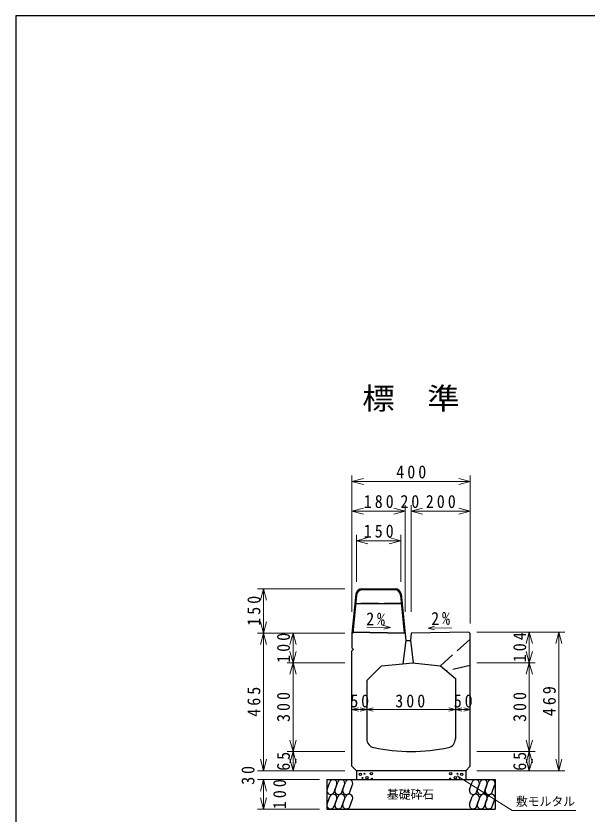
# Model space of a CAD drawing. Units: millimetres, scale not verified. Extents: x -8045 to 7955, y -5459 to 5541.
# Drawn here: x -8045 to -6113, y 2843 to 5541 of the extents above; entities that cross this region are included whole.
import ezdxf
from ezdxf.enums import TextEntityAlignment as Align

# ---------------------------------------------------------------- set-up
doc = ezdxf.new("R2010")
doc.units = ezdxf.units.MM
doc.header["$LTSCALE"] = 20
doc.linetypes.add('DASHED3', pattern=[4, 3, -1])
doc.layers.add('1-0_地形_単点', color=2, linetype='Continuous')
doc.layers.add('1-2_管理用道路1号1案', color=4, linetype='Continuous', lineweight=18)
doc.styles.add('ＭＳ ゴシック', font='')
doc.styles.get('ＭＳ ゴシック').set_extended_font_data('MS Gothic')

msp = doc.modelspace()

# ---------------------------------------------------------------- linework, layer by layer
at = {"layer": '1-0_地形_単点'}
for p, q in [((-6875.17, 3604.42), (-6761.37, 3604.42)), ((-6764.08, 3601.42), (-6872.45, 3601.42)), ((-6895.07, 3586.41), (-6908.27, 3454.42)), ((-6892.35, 3583.41), (-6905.25, 3454.42)), ((-6744.18, 3583.41), (-6731.28, 3454.42)), ((-6741.47, 3586.41), (-6725.77, 3429.42)), ((-6898.27, 3554.42), (-6738.27, 3554.42)), ((-6898.27, 3554.42), (-6738.27, 3554.42)), ((-6905.25, 3454.42), (-6908.27, 3454.42)), ((-6908.27, 3454.42), (-6908.27, 3404.42)), ((-6728.27, 3454.42), (-6907.91, 3458.01)), ((-6907.55, 3458.01), (-6728.27, 3454.42)), ((-6728.27, 3454.42), (-6731.28, 3454.42)), ((-6708.22, 3454.22), (-6710.7, 3429.42)), ((-6513.27, 3458.22), (-6708.22, 3454.22)), ((-6508.27, 3453.32), (-6513.27, 3458.22)), ((-6725.77, 3429.42), (-6735.73, 3351.28)), ((-6725.77, 3429.42), (-6710.7, 3429.42)), ((-6710.7, 3429.42), (-6700.73, 3354.12)), ((-6508.27, 3004.42), (-6508.27, 3453.32)), ((-6903.27, 3399.42), (-6908.27, 3404.42)), ((-6903.27, 3399.42), (-6908.27, 3394.42)), ((-6908.27, 3004.42), (-6908.27, 3394.42)), ((-6808.27, 3344.42), (-6735.73, 3351.28)), ((-6808.27, 3344.42), (-6735.73, 3351.28)), ((-6808.27, 3344.42), (-6858.27, 3294.42)), ((-6608.27, 3344.42), (-6558.27, 3301.42)), ((-6858.27, 3294.42), (-6858.27, 3097.2)), ((-6558.27, 3301.42), (-6558.27, 3097.2)), ((-6858.27, 3284.42), (-6858.27, 3221.92)), ((-6858.27, 3284.42), (-6858.27, 3221.92)), ((-6893.27, 2989.42), (-6908.27, 3004.42)), ((-6523.27, 2989.42), (-6508.27, 3004.42)), ((-6523.27, 2989.42), (-6893.27, 2989.42)), ((-6893.27, 2989.42), (-6893.27, 2959.42)), ((-6523.27, 2989.42), (-6523.27, 2959.42)), ((-6993.27, 2959.42), (-6993.27, 2859.42)), ((-6992.1, 2925.86), (-6983, 2950.86)), ((-6968.61, 2917.31), (-6959.51, 2942.31)), ((-6965.5, 2925.86), (-6956.4, 2950.86)), ((-6942.01, 2917.31), (-6932.91, 2942.31)), ((-6938.89, 2925.86), (-6929.79, 2950.86)), ((-6915.4, 2917.31), (-6906.3, 2942.31)), ((-6510.4, 2925.86), (-6501.3, 2950.86)), ((-6486.91, 2917.31), (-6477.81, 2942.31)), ((-6483.8, 2925.86), (-6474.7, 2950.86)), ((-6460.31, 2917.31), (-6451.21, 2942.31)), ((-6457.19, 2925.86), (-6448.1, 2950.86)), ((-6433.7, 2917.31), (-6424.6, 2942.31)), ((-6992.1, 2876.77), (-6983, 2901.77)), ((-6968.61, 2868.21), (-6959.51, 2893.21)), ((-6965.5, 2876.77), (-6956.4, 2901.77)), ((-6942.01, 2868.21), (-6932.91, 2893.21)), ((-6938.89, 2876.77), (-6929.79, 2901.77)), ((-6915.4, 2868.21), (-6906.3, 2893.21)), ((-6510.4, 2876.77), (-6501.3, 2901.77)), ((-6486.91, 2868.21), (-6477.81, 2893.21)), ((-6483.8, 2876.77), (-6474.7, 2901.77)), ((-6460.31, 2868.21), (-6451.21, 2893.21)), ((-6457.19, 2876.77), (-6448.1, 2901.77)), ((-6433.7, 2868.21), (-6424.6, 2893.21)), ((-6993.27, 2859.42), (-6423.27, 2859.42))]:
    msp.add_line(p, q, dxfattribs=at)
at = {"layer": '1-0_地形_単点', "linetype": 'DASHED3'}
for p, q in [((-6828.27, 3604.42), (-6828.27, 3601.42)), ((-6808.27, 3604.42), (-6808.27, 3601.42)), ((-6738.27, 3554.42), (-6898.27, 3554.42)), ((-6508.18, 3434.32), (-6608.18, 3344.42)), ((-6508.18, 3345.32), (-6590.48, 3326.72))]:
    msp.add_line(p, q, dxfattribs=at)
at = {"layer": '1-0_地形_単点', "color": 7}
msp.add_lwpolyline([(-8044.66, -5458.66), (7955.34, -5458.66), (7955.34, 5541.34), (-8044.66, 5541.34)], close=True, dxfattribs=at)
at = {"layer": '1-0_地形_単点'}
for points in [[(-6735.73, 3351.28), (-6703.23, 3353.92), (-6608.27, 3344.42)], [(-6808.27, 3344.42), (-6858.27, 3294.42), (-6858.27, 3097.2)], [(-6993.27, 2959.42), (-6423.27, 2959.42), (-6423.27, 2859.42)]]:
    msp.add_lwpolyline(points, dxfattribs=at)
for centre, radius in [((-6879.53, 2977.03), 3.94), ((-6865.48, 2979.14), 1.6), ((-6857.75, 2965.79), 3.94), ((-6842.29, 2979.14), 3.94), ((-6574.25, 2979.14), 3.94), ((-6558.79, 2965.79), 3.94), ((-6551.06, 2979.14), 1.6), ((-6537, 2977.03), 3.94), ((-6872.51, 2965.09), 1.6), ((-6840.89, 2962.98), 1.6), ((-6575.65, 2962.98), 1.6), ((-6544.03, 2965.09), 1.6)]:
    msp.add_circle(centre, radius, dxfattribs=at)
for centre, radius, start, end in [((-6875.17, 3584.42), 20, 90, 174.28941), ((-6875.17, 3584.42), 20, 90, 174.28941), ((-6872.45, 3581.42), 20, 90, 174.28941), ((-6764.08, 3581.42), 20, 5.71059, 90), ((-6761.37, 3584.42), 20, 5.71059, 90), ((-6828.27, 3097.2), 30, 180, 257.8468), ((-6588.27, 3097.2), 30, 282.1532, 0), ((-6708.27, 3654.42), 600, 257.8468, 282.1532), ((-6971.26, 2946.59), 12.5, 0, 160), ((-6971.26, 2946.59), 12.5, 340, 0), ((-6944.65, 2946.59), 12.5, 0, 160), ((-6944.65, 2946.59), 12.5, 340, 0), ((-6918.05, 2946.59), 12.5, 0, 160), ((-6918.05, 2946.59), 12.5, 340, 0), ((-6489.56, 2946.59), 12.5, 0, 160), ((-6489.56, 2946.59), 12.5, 340, 0), ((-6462.95, 2946.59), 12.5, 0, 160), ((-6462.95, 2946.59), 12.5, 340, 0), ((-6436.35, 2946.59), 12.5, 0, 160), ((-6436.35, 2946.59), 12.5, 340, 0), ((-6980.36, 2921.59), 12.5, 159.99998, 340), ((-6953.75, 2921.59), 12.5, 159.99998, 340), ((-6927.15, 2921.59), 12.5, 159.99998, 340), ((-6498.66, 2921.59), 12.5, 159.99998, 340), ((-6472.05, 2921.59), 12.5, 159.99998, 340), ((-6445.45, 2921.59), 12.5, 159.99998, 340), ((-6971.26, 2897.49), 12.5, 0, 160), ((-6971.26, 2897.49), 12.5, 340, 0), ((-6944.65, 2897.49), 12.5, 0, 160), ((-6944.65, 2897.49), 12.5, 340, 0), ((-6918.05, 2897.49), 12.5, 0, 160), ((-6918.05, 2897.49), 12.5, 340, 0), ((-6489.56, 2897.49), 12.5, 0, 160), ((-6489.56, 2897.49), 12.5, 340, 0), ((-6462.95, 2897.49), 12.5, 0, 160), ((-6462.95, 2897.49), 12.5, 340, 0), ((-6436.35, 2897.49), 12.5, 0, 160), ((-6436.35, 2897.49), 12.5, 340, 0), ((-6980.36, 2872.49), 12.5, 159.99998, 340), ((-6953.75, 2872.49), 12.5, 159.99998, 340), ((-6927.15, 2872.49), 12.5, 159.99998, 340), ((-6498.66, 2872.49), 12.5, 159.99998, 340), ((-6472.05, 2872.49), 12.5, 159.99998, 340), ((-6445.45, 2872.49), 12.5, 159.99998, 340)]:
    msp.add_arc(centre, radius, start, end, dxfattribs=at)
at = {"layer": '1-2_管理用道路1号1案'}
for p, q in [((-6908.27, 3987.15), (-6908.27, 3887.15)), ((-6908.27, 3967.15), (-6869.63, 3977.5)), ((-6908.27, 3967.15), (-6508.27, 3967.15)), ((-6908.27, 3967.15), (-6869.63, 3956.79)), ((-6508.27, 3967.15), (-6546.91, 3977.5)), ((-6508.27, 3967.15), (-6546.91, 3956.79)), ((-6508.27, 3987.15), (-6508.27, 3887.15)), ((-6908.27, 3887.15), (-6908.27, 3526.75)), ((-6728.27, 3887.15), (-6728.27, 3526.75)), ((-6708.27, 3887.15), (-6708.27, 3526.75)), ((-6508.27, 3887.15), (-6508.27, 3487.45)), ((-6908.27, 3867.15), (-6869.63, 3877.5)), ((-6908.27, 3867.15), (-6728.27, 3867.15)), ((-6908.27, 3867.15), (-6869.63, 3856.79)), ((-6728.27, 3867.15), (-6766.91, 3877.5)), ((-6728.27, 3867.15), (-6766.91, 3856.79)), ((-6708.27, 3867.15), (-6669.63, 3877.5)), ((-6708.27, 3867.15), (-6508.27, 3867.15)), ((-6708.27, 3867.15), (-6669.63, 3856.79)), ((-6508.27, 3867.15), (-6546.91, 3877.5)), ((-6508.27, 3867.15), (-6546.91, 3856.79)), ((-6893.27, 3787.15), (-6893.27, 3627.48)), ((-6743.27, 3787.15), (-6743.27, 3627.48)), ((-6893.27, 3767.15), (-6854.63, 3777.5)), ((-6893.27, 3767.15), (-6743.27, 3767.15)), ((-6893.27, 3767.15), (-6854.63, 3756.79)), ((-6743.27, 3767.15), (-6781.91, 3777.5)), ((-6743.27, 3767.15), (-6781.91, 3756.79)), ((-7227.48, 3604.42), (-6931.87, 3604.42)), ((-7207.48, 3604.42), (-7217.83, 3565.78)), ((-7207.48, 3454.42), (-7207.48, 3604.42)), ((-7207.48, 3604.42), (-7197.12, 3565.78)), ((-7207.48, 3454.42), (-7217.83, 3493.06)), ((-7207.48, 3454.42), (-7197.12, 3493.06)), ((-7227.48, 3454.42), (-7127.48, 3454.42)), ((-7207.48, 3454.42), (-7217.83, 3415.78)), ((-7207.48, 2989.42), (-7207.48, 3454.42)), ((-7207.48, 3454.42), (-7197.12, 3415.78)), ((-7127.48, 3454.42), (-6931.87, 3454.42)), ((-7107.48, 3454.42), (-7117.83, 3415.78)), ((-7107.48, 3354.12), (-7107.48, 3454.42)), ((-7107.48, 3454.42), (-7097.12, 3415.78)), ((-6778.28, 3473.68), (-6858.26, 3475.28)), ((-6778.28, 3473.68), (-6800.12, 3468.29)), ((-6778.28, 3473.68), (-6799.89, 3479.93)), ((-6650.76, 3471.4), (-6629.15, 3477.66)), ((-6650.76, 3471.4), (-6570.78, 3473)), ((-6650.76, 3471.4), (-6628.91, 3466.01)), ((-6288.27, 3458.32), (-6486.03, 3458.32)), ((-6308.27, 3458.32), (-6318.62, 3419.68)), ((-6308.27, 3354.12), (-6308.27, 3458.32)), ((-6308.27, 3458.32), (-6297.92, 3419.68)), ((-6188.27, 3458.32), (-6288.27, 3458.32)), ((-6208.27, 3458.32), (-6218.62, 3419.68)), ((-6208.27, 2989.44), (-6208.27, 3458.32)), ((-6208.27, 3458.32), (-6197.92, 3419.68)), ((-7107.48, 3354.12), (-7117.83, 3392.76)), ((-7107.48, 3354.12), (-7097.12, 3392.76)), ((-6308.27, 3354.12), (-6318.62, 3392.76)), ((-6308.27, 3354.12), (-6297.92, 3392.76)), ((-7127.48, 3354.12), (-6931.87, 3354.12)), ((-7107.48, 3354.12), (-7117.83, 3315.48)), ((-7107.48, 3054.42), (-7107.48, 3354.12)), ((-7107.48, 3354.12), (-7097.12, 3315.48)), ((-6288.27, 3354.12), (-6486.03, 3354.12)), ((-6308.27, 3354.12), (-6318.62, 3315.48)), ((-6308.27, 3054.44), (-6308.27, 3354.12)), ((-6308.27, 3354.12), (-6297.92, 3315.48)), ((-6908.27, 3196.17), (-6886.53, 3201.99)), ((-6908.27, 3196.17), (-6858.27, 3196.17)), ((-6908.27, 3196.17), (-6886.53, 3190.34)), ((-6858.27, 3196.17), (-6880, 3201.99)), ((-6858.27, 3196.17), (-6880, 3190.34)), ((-6858.27, 3196.17), (-6836.53, 3201.99)), ((-6858.27, 3196.17), (-6836.53, 3190.34)), ((-6558.27, 3196.17), (-6580, 3201.99)), ((-6558.27, 3196.17), (-6536.53, 3201.99)), ((-6558.27, 3196.17), (-6508.27, 3196.17)), ((-6558.27, 3196.17), (-6536.53, 3190.34)), ((-6508.27, 3196.17), (-6530, 3201.99)), ((-6508.27, 3196.17), (-6530, 3190.34)), ((-7107.48, 3054.42), (-7117.83, 3093.06)), ((-7107.48, 3054.42), (-7097.12, 3093.06)), ((-6308.27, 3054.44), (-6318.62, 3093.07)), ((-6308.27, 3054.44), (-6297.92, 3093.07)), ((-7127.48, 3054.42), (-6931.87, 3054.42)), ((-7107.48, 3054.42), (-7117.83, 3015.78)), ((-7107.48, 2989.42), (-7107.48, 3054.42)), ((-7107.48, 3054.42), (-7097.12, 3015.78)), ((-6288.27, 3054.44), (-6486.03, 3054.44)), ((-6308.27, 3054.44), (-6318.62, 3015.8)), ((-6308.27, 2989.44), (-6308.27, 3054.44)), ((-6308.27, 3054.44), (-6297.92, 3015.8)), ((-7207.48, 2989.42), (-7217.83, 3028.06)), ((-7207.48, 2989.42), (-7197.12, 3028.06)), ((-7107.48, 2989.42), (-7117.83, 3028.06)), ((-7107.48, 2989.42), (-7097.12, 3028.06)), ((-6308.27, 2989.44), (-6318.62, 3028.07)), ((-6308.27, 2989.44), (-6297.92, 3028.07)), ((-6208.27, 2989.44), (-6218.62, 3028.07)), ((-6208.27, 2989.44), (-6197.92, 3028.07)), ((-7227.48, 2989.42), (-7127.48, 2989.42)), ((-7127.48, 2989.42), (-6931.87, 2989.42)), ((-6366.47, 2855.18), (-6552.57, 2971.7)), ((-6288.27, 2989.44), (-6486.03, 2989.44)), ((-6188.27, 2989.44), (-6288.27, 2989.44)), ((-7227.48, 2959.42), (-7017.68, 2959.42)), ((-7207.48, 2959.42), (-7217.83, 2920.78)), ((-7207.48, 2859.42), (-7207.48, 2959.42)), ((-7207.48, 2959.42), (-7197.12, 2920.78)), ((-7207.48, 2859.42), (-7217.83, 2898.06)), ((-7207.48, 2859.42), (-7197.12, 2898.06)), ((-7227.48, 2859.42), (-7017.68, 2859.42)), ((-6366.47, 2855.18), (-6151.41, 2855.18))]:
    msp.add_line(p, q, dxfattribs=at)
msp.add_lwpolyline([(-6858.27, 3196.17), (-6558.27, 3196.17), (-6580, 3190.34)], dxfattribs=at)

# ---------------------------------------------------------------- texts
at = {"layer": '1-0_地形_単点', "color": 4, "style": 'ＭＳ ゴシック'}
msp.add_text('基礎砕石', height=29.33, dxfattribs=at).set_placement((-6790.17, 2885.44), align=Align.BOTTOM_LEFT)
at = {"layer": '1-2_管理用道路1号1案', "color": 3, "style": 'ＭＳ ゴシック', "width": 1.1}
msp.add_text('標\u3000準', height=73.31, dxfattribs=at).set_placement((-6873.59, 4189.33), align=Align.BOTTOM_LEFT)
at = {"layer": '1-2_管理用道路1号1案', "style": 'ＭＳ ゴシック'}
msp.add_text('敷モルタル', height=29.33, dxfattribs=at).set_placement((-6353.6, 2861.85), align=Align.BOTTOM_LEFT)
at = {"layer": '1-2_管理用道路1号1案', "color": 7, "char_height": 43.99, "attachment_point": 7, "style": 'ＭＳ ゴシック'}
for s, insert in [('\\T1.38;\\W0.9;400', (-6758.27, 3977.15)), ('\\T1.38;\\W0.9;180', (-6868.27, 3877.15)), ('\\T1.36;\\W0.9;20', (-6744.21, 3877.15)), ('\\T1.38;\\W0.9;200', (-6658.27, 3877.15)), ('\\T1.38;\\W0.9;150', (-6868.27, 3777.15)), ('\\T1.36;\\W0.9;50', (-6913.67, 3202.77)), ('\\T1.38;\\W0.9;300', (-6761.71, 3202.77)), ('\\T1.36;\\W0.9;50', (-6563.67, 3202.77))]:
    msp.add_mtext(s, dxfattribs=dict(at, insert=insert))
for s, insert, rotation in [('\\T1.38;\\W0.9;150', (-7217.48, 3479.42), 90), ('\\T1.36;\\W0.9;2%', (-6860.42, 3480.33), 358.854), ('\\T1.36;\\W0.9;2%', (-6639.6, 3481.13), 1.146), ('\\T1.38;\\W0.9;104', (-6318.27, 3356.22), 90), ('\\T1.38;\\W0.9;100', (-7117.48, 3354.27), 90), ('\\T1.38;\\W0.9;465', (-7217.48, 3171.92), 90), ('\\T1.38;\\W0.9;469', (-6218.27, 3173.88), 90), ('\\T1.38;\\W0.9;300', (-7117.48, 3154.27), 90), ('\\T1.38;\\W0.9;300', (-6318.27, 3154.28), 90), ('\\T1.36;\\W0.9;65', (-7117.48, 2989.42), 90), ('\\T1.36;\\W0.9;65', (-6318.27, 2989.44), 90), ('\\T1.36;\\W0.9;30', (-7237.48, 2941.92), 90), ('\\T1.38;\\W0.9;100', (-7130.39, 2859.42), 90)]:
    msp.add_mtext(s, dxfattribs=dict(at, insert=insert, rotation=rotation))

doc.saveas('drawing.dxf')
